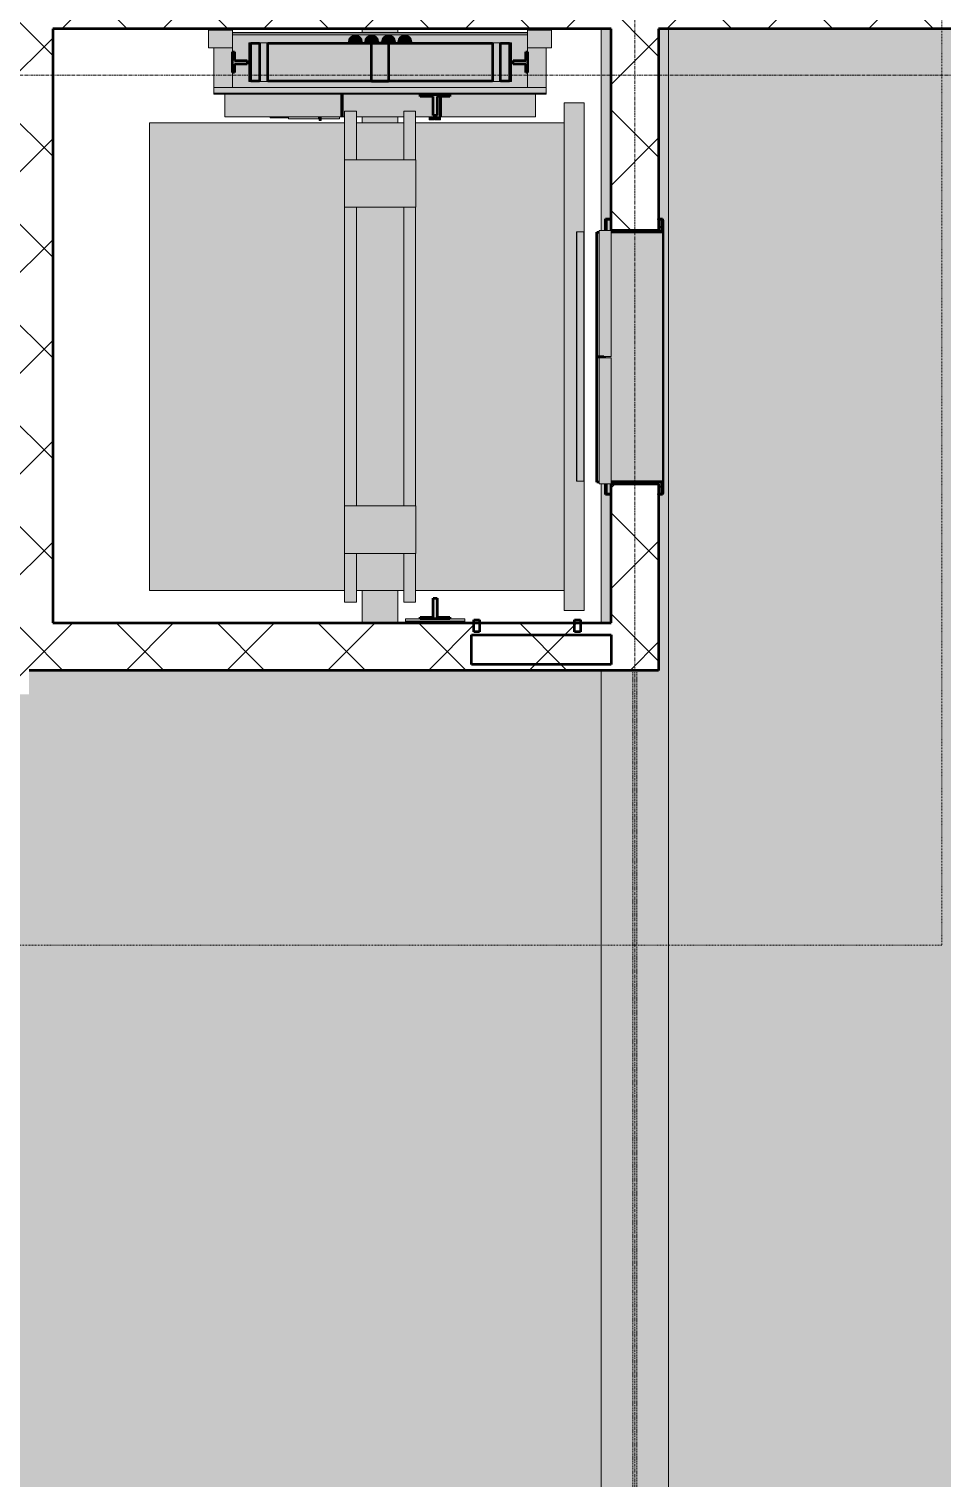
# Model space of a CAD drawing. Header units: inches. Extents: x -4218 to -1814, y 9706 to 12426.
# Drawn here: x -3583.3 to -3429.6, y 11299 to 11543 of the extents above; entities that cross this region are included whole.
import ezdxf

# ---------------------------------------------------------------- set-up
doc = ezdxf.new("R2010")
doc.units = ezdxf.units.IN
doc.header["$MEASUREMENT"] = 0
for name, pattern in [('Aligning Line 1_8_', [0.25, 0.125, -0.125]), ('Grid Line 1_2_', [0.875, 0.5, -0.125, 0.125, -0.125]), ('Oculto', [0.28125, 0.1875, -0.09375])]:
    doc.linetypes.add(name, pattern=pattern)
for name, color, linetype, lineweight in [('0-1', 7, 'Continuous', 5), ('0-2', 7, 'Continuous', 9), ('0-5', 50, 'Continuous', 13), ('A-FLOR-1', 9, 'Continuous', 13), ('A-GENM-1', 55, 'Continuous', 9), ('A-GENM-2', 7, 'Continuous', 9), ('A-GENM-3', 250, 'Continuous', 50), ('A-WALL-2', 50, 'Continuous', 13), ('A-WALL-3', 71, 'Continuous', 5), ('A-WALL-4', 250, 'Continuous', 50), ('A-WALL-PATT-3', 252, 'Continuous', 9), ('G-ANNO-SYMB-1', 147, 'Aligning Line 1_8_', 9), ('G-IMPT-1', 55, 'Continuous', 9), ('G-IMPT-2', 1, 'Continuous', 9), ('Q-SPCQ-1', 37, 'Continuous', 9), ('Q-SPCQ-2', 7, 'Continuous', 9), ('S-BEAM-2', 7, 'Continuous', 9), ('S-BEAM-3', 90, 'Continuous', 9), ('S-BEAM-4', 12, 'Oculto', 9), ('S-GRID-1', 1, 'Grid Line 1_2_', 9)]:
    doc.layers.add(name, color=color, linetype=linetype, lineweight=lineweight)
pattern_1 = [(45, (0, 0), (-8.485281, 8.485281), []), (135, (0, 0), (-8.485281, -8.485281), [])]

# ---------------------------------------------------------------- blocks, each defined once
blk = doc.blocks.new('W-Ala ancha - W460X177-2543516-RCP - BASEMENT')
at = {"layer": 'S-BEAM-3'}
h = blk.add_hatch(color=256, dxfattribs=at)
h.paths.add_polyline_path([(122.52, -5.65), (122.52, 5.65), (-130.26, 5.65), (-130.26, 4), (-98.3, 4), (-98.3, 4.64), (-98.09, 4.64), (-98.09, 4.89), (-52.09, 4.89), (-52.09, 4.64), (-51.88, 4.64), (-51.88, 4), (-22.28, 4), (-22.28, -5.65), (97.85, -5.65)], flags=0)
h.paths.add_polyline_path([(-30.28, -5.65), (-30.28, -4), (-53.71, -4), (-53.71, -4.83), (-52, -4.83), (-52, -4.25), (-51.88, -4.25), (-51.88, -4.96), (-53.71, -4.96), (-53.71, -5.65), (-31.92, -5.65)], flags=0)
h.paths.add_polyline_path([(-52, 4.52), (-52.64, 4.52), (-53.81, 4), (-52, 4)], flags=0)
h.paths.add_polyline_path([(-74.9, -5.25), (-74.9, -4.96), (-75.15, -4.96), (-75.15, -5.25), (-75.09, -5.25)], flags=0)
h.paths.add_polyline_path([(-96.34, -4.96), (-98.3, -4.96), (-98.3, -4.25), (-98.17, -4.25), (-98.17, -4.83), (-96.34, -4.83), (-96.34, -4), (-130.26, -4), (-130.26, -5.65), (-96.34, -5.65)], flags=0)
h.paths.add_polyline_path([(-96.37, 4), (-97.53, 4.52), (-98.17, 4.52), (-98.17, 4), (-98.09, 4)], flags=0)
at = {"layer": 'S-BEAM-2'}
for p, q in [((-130.26, 5.65), (-130.26, 4)), ((-130.26, 5.65), (122.52, 5.65)), ((-130.26, -4), (-130.26, -5.65)), ((-130.26, -5.65), (-96.34, -5.65)), ((-53.71, -5.65), (-30.28, -5.65)), ((-22.28, -5.65), (122.52, -5.65))]:
    blk.add_line(p, q, dxfattribs=at)
at = {"layer": 'S-BEAM-4'}
for p, q in [((122.52, 0.33), (-22.28, 0.33)), ((122.52, -0.33), (-22.28, -0.33))]:
    blk.add_line(p, q, dxfattribs=at)
blk = doc.blocks.new('CTR - 1st Phase - Shell_rvt-1-RCP - BASEMENT')
at = {"layer": 'A-FLOR-1'}
h = blk.add_hatch(color=256, dxfattribs=at)
h.paths.add_polyline_path([(-3819.32, 10019.59), (-3493.32, 10019.59), (-3493.32, 10157.85), (-3469.32, 10157.85), (-3469.32, 10019.59), (-3166.32, 10019.59), (-3166.32, 10157.96), (-3142.32, 10157.96), (-3142.32, 10019.59), (-2839.32, 10019.59), (-2839.32, 10157.96), (-2815.32, 10157.96), (-2815.32, 10019.59), (-2512.32, 10019.59), (-2512.32, 10157.96), (-2488.32, 10157.96), (-2488.32, 10019.59), (-2185.32, 10019.59), (-2185.32, 10158.09), (-2161.32, 10158.09), (-2161.32, 10158.57), (-2185.32, 10158.57), (-2185.32, 10457.9), (-2165.32, 10457.9), (-2165.32, 10459.18), (-2185.32, 10459.18), (-2185.32, 10811.99), (-2488.32, 10811.99), (-2488.32, 10459.18), (-2512.32, 10459.18), (-2512.32, 10811.99), (-2815.32, 10811.99), (-2815.32, 10459.18), (-2839.32, 10459.18), (-2839.32, 10811.99), (-3142.32, 10811.99), (-3142.32, 10459.18), (-3166.32, 10459.18), (-3166.32, 10811.99), (-3411.8, 10811.99), (-3411.8, 11286.79), (-3166.32, 11286.79), (-3166.32, 11423.24), (-3203.27, 11423.24), (-3203.27, 11422.74), (-3205.27, 11422.74), (-3205.27, 11423.24), (-3241.27, 11423.24), (-3241.27, 11422.74), (-3243.27, 11422.74), (-3243.27, 11423.24), (-3282.27, 11423.24), (-3282.27, 11422.74), (-3284.27, 11422.74), (-3284.27, 11423.24), (-3320.27, 11423.24), (-3320.27, 11422.74), (-3322.27, 11422.74), (-3322.27, 11423.24), (-3359.27, 11423.24), (-3359.27, 11542.99), (-3475.67, 11542.97), (-3475.67, 11290.19), (-3473.32, 11290.19), (-3473.32, 11274.19), (-3489.32, 11274.19), (-3489.32, 11290.19), (-3486.97, 11290.19), (-3486.97, 11434.99), (-3583.32, 11434.99), (-3583.32, 11430.99), (-3819.32, 11430.99), (-3819.32, 10027.95)], flags=0)
h.paths.add_polyline_path([(-2107.32, 10019.59), (-2107.32, 10154.6), (-2161.32, 10154.6), (-2161.32, 10019.59)], flags=0)
h.paths.add_polyline_path([(-2511.54, 10158.57), (-2512.32, 10158.57), (-2512.32, 10458.16), (-2488.32, 10458.16), (-2488.32, 10158.57), (-2489.11, 10158.57)], flags=0)
h.paths.add_polyline_path([(-2839.32, 10158.57), (-2839.32, 10458.16), (-2815.32, 10458.16), (-2815.32, 10310.41), (-2811.07, 10309.36), (-2810.43, 10310.93), (-2809.36, 10312.25), (-2807.96, 10313.22), (-2806.35, 10313.76), (-2804.24, 10319.83), (-2803.25, 10313.48), (-2801.76, 10312.66), (-2800.56, 10311.46), (-2799.74, 10309.96), (-2799.39, 10308.3), (-2799.53, 10306.6), (-2800.13, 10305.01), (-2801.17, 10303.66), (-2802.55, 10302.66), (-2804.15, 10302.09), (-2805.85, 10301.99), (-2807.51, 10302.39), (-2808.98, 10303.24), (-2810.16, 10304.47), (-2810.93, 10305.99), (-2811.03, 10306.5), (-2815.32, 10305.43), (-2815.32, 10158.57), (-2838.54, 10158.57)], flags=0)
h.paths.add_polyline_path([(-3166.32, 10158.57), (-3166.32, 10458.16), (-3142.32, 10458.16), (-3142.32, 10158.57), (-3165.54, 10158.57)], flags=0)
h.paths.add_polyline_path([(-3492.54, 10158.57), (-3493.32, 10158.57), (-3493.32, 10458.16), (-3469.32, 10458.16), (-3469.32, 10158.57), (-3470.11, 10158.57)], flags=0)
h.paths.add_polyline_path([(-2161.32, 10178.6), (-2107.32, 10178.6), (-2107.32, 10455.19), (-2161.32, 10455.19), (-2161.32, 10349.68)], flags=0)
h.paths.add_polyline_path([(-3778.81, 10295.87), (-3784.81, 10295.87), (-3783.23, 10302.21), (-3784.24, 10302.5), (-3785.68, 10303.41), (-3786.8, 10304.69), (-3787.52, 10306.24), (-3787.76, 10307.92), (-3787.52, 10309.61), (-3786.8, 10311.15), (-3785.68, 10312.43), (-3784.24, 10313.34), (-3782.61, 10313.81), (-3780.9, 10313.79), (-3779.28, 10313.29), (-3777.86, 10312.34), (-3776.77, 10311.04), (-3776.09, 10309.47), (-3769.86, 10307.92), (-3776.09, 10306.37), (-3776.77, 10304.81), (-3777.86, 10303.5), (-3779.28, 10302.56), (-3780.39, 10302.21), (-3780.34, 10302.04)], flags=0)
h.paths.add_polyline_path([(-2651.12, 10299.44), (-2652.81, 10299.68), (-2654.35, 10300.39), (-2655.64, 10301.52), (-2656.55, 10302.96), (-2657.01, 10304.59), (-2656.99, 10306.3), (-2656.49, 10307.92), (-2655.55, 10309.34), (-2654.24, 10310.43), (-2652.68, 10311.11), (-2651.12, 10317.34), (-2649.57, 10311.11), (-2648.01, 10310.43), (-2646.7, 10309.34), (-2645.76, 10307.92), (-2645.42, 10306.81), (-2639.08, 10308.39), (-2639.08, 10302.39), (-2645.42, 10303.97), (-2645.7, 10302.96), (-2646.61, 10301.52), (-2647.89, 10300.39), (-2649.44, 10299.68), (-2649.57, 10299.66)], flags=0)
h.paths.add_polyline_path([(-3492.54, 10459.18), (-3493.32, 10459.18), (-3493.32, 10824.42), (-3469.32, 10824.42), (-3469.32, 10459.18), (-3470.11, 10459.18)], flags=0)
h.paths.add_polyline_path([(-2161.31, 10479.19), (-2107.32, 10479.19), (-2107.32, 10804.44), (-2161.31, 10804.44), (-2161.32, 10479.19)], flags=0)
h.paths.add_polyline_path([(-3492.54, 10825.62), (-3493.32, 10825.62), (-3493.32, 11273.73), (-3469.32, 11273.73), (-3469.32, 10825.62), (-3470.11, 10825.62)], flags=0)
h.paths.add_polyline_path([(-2991.46, 11286.79), (-2839.32, 11286.79), (-2839.32, 11422.8), (-3123.09, 11422.8), (-3123.09, 11423.24), (-3124.27, 11423.24), (-3124.27, 11422.74), (-3126.27, 11422.74), (-3126.27, 11423.24), (-3142.32, 11423.24), (-3142.32, 11286.79)], flags=0)
h.paths.add_polyline_path([(-2185.32, 11286.79), (-2185.32, 11522.65), (-2161.32, 11522.65), (-2161.32, 11294.44), (-2107.32, 11294.44), (-2107.32, 11523.19), (-2161.32, 11523.19), (-2161.32, 11547.19), (-2107.32, 11547.19), (-2107.32, 11835.19), (-2164.32, 11835.19), (-2164.32, 11859.19), (-2107.32, 11859.19), (-2107.32, 12077.19), (-2520.32, 12077.19), (-2520.32, 11859.19), (-2501.24, 11859.19), (-2501.24, 11855.19), (-2499.18, 11855.19), (-2499.18, 11859.19), (-2165.14, 11859.19), (-2165.14, 11835.19), (-2499.18, 11835.19), (-2499.18, 11839.19), (-2501.24, 11839.19), (-2501.24, 11835.19), (-2523.31, 11835.19), (-2523.31, 11837.19), (-2636.33, 11837.19), (-2636.33, 11835.19), (-2826.19, 11835.19), (-2826.19, 11839.19), (-2828.24, 11839.19), (-2828.24, 11835.19), (-3153.18, 11835.19), (-3153.18, 11839.19), (-3155.24, 11839.19), (-3155.24, 11835.19), (-3480.18, 11835.19), (-3480.18, 11839.19), (-3482.22, 11839.19), (-3482.22, 11835.19), (-3666.89, 11835.19), (-3666.89, 11826.18), (-3666.51, 11826.16), (-3666.51, 11824.18), (-3666.89, 11824.18), (-3666.89, 11788.18), (-3666.51, 11788.18), (-3666.51, 11786.18), (-3666.89, 11786.18), (-3666.89, 11782.99), (-3203.32, 11782.99), (-3203.32, 11778.99), (-3116.54, 11778.99), (-3116.54, 11550.8), (-2816.45, 11550.8), (-2816.45, 11546.2), (-2815.32, 11546.2), (-2815.32, 11286.79), (-2512.32, 11286.79), (-2512.32, 11546.2), (-2488.32, 11546.2), (-2488.32, 11286.79), (-2451.18, 11286.79)], flags=0)
h.paths.add_polyline_path([(-3390.86, 11421.9), (-3391.08, 11421.92), (-3391.26, 11421.96), (-3391.43, 11422.04), (-3391.64, 11422.25), (-3391.71, 11422.32), (-3391.85, 11422.65), (-3391.88, 11422.77), (-3392.03, 11423.62), (-3392.69, 11427.1), (-3393.15, 11429.82), (-3393.61, 11433.04), (-3393.99, 11436.18), (-3394.28, 11439.27), (-3394.5, 11442.33), (-3394.65, 11445.37), (-3394.74, 11448.44), (-3394.78, 11451.53), (-3394.78, 11455.63), (-3394.75, 11457.92), (-3394.69, 11461.26), (-3394.6, 11464.66), (-3394.46, 11468.28), (-3394.2, 11472.87), (-3393.98, 11475.73), (-3393.8, 11477.73), (-3393.45, 11480.57), (-3393.02, 11483.12), (-3392.48, 11485.45), (-3391.93, 11487.14), (-3391.85, 11487.55), (-3391.81, 11487.67), (-3391.64, 11487.95), (-3391.58, 11488.04), (-3391.43, 11488.16), (-3391.26, 11488.24), (-3391.06, 11488.29), (-3390.86, 11488.3), (-3390.63, 11488.28), (-3382.47, 11485.45), (-3377.45, 11483.67), (-3372.94, 11482.02), (-3369.16, 11480.58), (-3366.16, 11479.38), (-3365.34, 11479.03), (-3364.61, 11478.68), (-3363.99, 11478.27), (-3363.49, 11477.75), (-3363.09, 11477.07), (-3362.83, 11476.16), (-3362.63, 11475.09), (-3362.42, 11473.63), (-3362.23, 11471.76), (-3362.1, 11469.48), (-3361.32, 11469.48), (-3361.27, 11469.43), (-3361.28, 11468.32), (-3361.32, 11468.28), (-3362.1, 11468.28), (-3362.1, 11441.92), (-3361.31, 11441.91), (-3361.27, 11441.87), (-3361.27, 11440.77), (-3361.32, 11440.72), (-3362.1, 11440.72), (-3362.23, 11438.44), (-3362.42, 11436.57), (-3362.63, 11435.11), (-3362.83, 11434.04), (-3363.09, 11433.13), (-3363.49, 11432.45), (-3363.99, 11431.93), (-3364.61, 11431.52), (-3365.34, 11431.17), (-3367.07, 11430.45), (-3370.34, 11429.16), (-3374.37, 11427.65), (-3379.1, 11425.94), (-3385.7, 11423.62), (-3390.63, 11421.92)], flags=0)
h.paths.add_polyline_path([(-3284.27, 11428.49), (-3286.02, 11428.49), (-3286.02, 11464.49), (-3284.27, 11464.49), (-3284.27, 11446.25)], flags=0)
h.paths.add_polyline_path([(-3354.52, 11427.99), (-3322.27, 11427.99), (-3322.27, 11428.49), (-3320.27, 11428.49), (-3320.27, 11427.99), (-3284.27, 11427.99), (-3284.27, 11428.49), (-3282.27, 11428.49), (-3282.27, 11427.99), (-3280.65, 11427.99), (-3280.65, 11542.99), (-3354.52, 11542.99), (-3354.52, 11435.52)], flags=0)
h.paths.add_polyline_path([(-3205.27, 11428.49), (-3207.02, 11428.49), (-3207.02, 11464.49), (-3205.27, 11464.49)], flags=0)
h.paths.add_polyline_path([(-3203.27, 11427.99), (-3201.65, 11427.99), (-3201.65, 11543.18), (-3203.32, 11543.18), (-3203.32, 11542.99), (-3275.9, 11542.99), (-3275.9, 11427.99), (-3243.27, 11427.99), (-3243.27, 11428.49), (-3241.27, 11428.49), (-3241.27, 11427.99), (-3205.27, 11427.99), (-3205.27, 11428.49), (-3203.27, 11428.49)], flags=0)
h.paths.add_polyline_path([(-3126.27, 11428.49), (-3128.02, 11428.49), (-3128.02, 11464.49), (-3126.27, 11464.49), (-3126.27, 11435.32)], flags=0)
h.paths.add_polyline_path([(-3128.02, 11427.99), (-3126.27, 11427.99), (-3126.27, 11428.49), (-3124.27, 11428.49), (-3124.27, 11427.99), (-3123.09, 11427.99), (-3123.09, 11523.19), (-3141.81, 11523.19), (-3141.81, 11543.18), (-3146.32, 11543.18), (-3146.32, 11534.2), (-3142.32, 11534.2), (-3142.32, 11427.99)], flags=0)
h.paths.add_polyline_path([(-3194.06, 11427.99), (-3166.32, 11427.99), (-3166.32, 11534.2), (-3162.32, 11534.2), (-3162.32, 11543.18), (-3196.9, 11543.18), (-3196.9, 11427.99)], flags=0)
h.paths.add_polyline_path([(-3117.46, 11428.43), (-3110.27, 11428.43), (-3110.27, 11428.93), (-3108.27, 11428.93), (-3108.27, 11428.43), (-3072.27, 11428.43), (-3072.27, 11428.93), (-3070.27, 11428.93), (-3070.27, 11428.43), (-2839.32, 11428.43), (-2839.32, 11543.18), (-2839.84, 11543.18), (-2839.84, 11523.19), (-2849.12, 11523.19), (-2849.12, 11477.59), (-2921.12, 11477.59), (-2921.12, 11523.19), (-2941.67, 11523.19), (-2941.67, 11477.59), (-3013.67, 11477.59), (-3013.67, 11523.19), (-3034.22, 11523.19), (-3034.22, 11477.59), (-3106.22, 11477.59), (-3106.22, 11523.19), (-3117.46, 11523.19), (-3117.46, 11428.93)], flags=0)
h.paths.add_polyline_path([(-3108.27, 11428.93), (-3108.27, 11464.93), (-3106.52, 11464.93), (-3106.52, 11428.93), (-3107.26, 11428.93)], flags=0)
h.paths.add_polyline_path([(-3400.58, 11491.34), (-3400.87, 11491.41), (-3401.09, 11491.52), (-3405.53, 11494.4), (-3409.83, 11497.64), (-3414.07, 11501.34), (-3417.72, 11504.99), (-3421.25, 11509.06), (-3424.49, 11513.37), (-3427.49, 11518.02), (-3427.52, 11518.1), (-3427.56, 11518.32), (-3427.52, 11518.64), (-3427.49, 11518.76), (-3427.37, 11518.95), (-3427.22, 11519.11), (-3427.03, 11519.24), (-3415.25, 11524.98), (-3416.12, 11525.88), (-3415.27, 11526.73), (-3414.07, 11525.56), (-3402.48, 11531.21), (-3401.57, 11531.35), (-3400.65, 11531.3), (-3399.77, 11531.06), (-3398.95, 11530.64), (-3396.12, 11528.64), (-3393.51, 11526.36), (-3393.01, 11526.73), (-3392.17, 11525.88), (-3392.54, 11525.38), (-3390.5, 11523.03), (-3388.06, 11519.61), (-3387.67, 11518.59), (-3387.54, 11517.5), (-3387.69, 11516.42), (-3393.34, 11504.83), (-3392.17, 11503.62), (-3393.01, 11502.78), (-3393.91, 11503.65), (-3399.66, 11491.87), (-3399.78, 11491.68), (-3400.04, 11491.47), (-3400.14, 11491.41), (-3400.35, 11491.35)], flags=0)
h.paths.add_polyline_path([(-2284.01, 11523.19), (-2487.81, 11523.19), (-2487.81, 11547.19), (-2185.33, 11547.19), (-2185.33, 11523.19)], flags=0)
h.paths.add_polyline_path([(-2814.81, 11523.19), (-2814.81, 11547.19), (-2512.84, 11547.19), (-2512.84, 11523.19), (-2788.86, 11523.19)], flags=0)
h.paths.add_polyline_path([(-2165.32, 11527.19), (-2181.32, 11527.19), (-2181.32, 11543.19), (-2165.32, 11543.19)], flags=0)
h.paths.add_polyline_path([(-3672.26, 11788.18), (-3708.26, 11788.18), (-3708.26, 11789.93), (-3672.26, 11789.93)], flags=0)
h.paths.add_polyline_path([(-3675.35, 11782.99), (-3671.76, 11782.99), (-3671.76, 11786.18), (-3672.26, 11786.18), (-3672.26, 11788.18), (-3671.76, 11788.18), (-3671.76, 11824.18), (-3672.26, 11824.18), (-3672.26, 11826.18), (-3671.76, 11826.18), (-3671.76, 11835.19), (-3747.32, 11835.19), (-3747.32, 11782.99), (-3708.26, 11782.99)], flags=0)
h.paths.add_polyline_path([(-3819.32, 11838.99), (-3819.3, 11838.99), (-3819.3, 11859.19), (-3671.76, 11859.19), (-3671.76, 12077.19), (-3819.32, 12077.19), (-3819.32, 11858.4)], flags=0)
h.paths.add_polyline_path([(-2826.19, 11855.19), (-2826.19, 11859.19), (-2717.1, 11859.19), (-2717.1, 11949.35), (-2755.16, 11949.35), (-2755.16, 12077.19), (-2981.15, 12077.19), (-2981.15, 11859.19), (-2968.72, 11859.19), (-2968.72, 11886.06), (-2966.97, 11886.06), (-2966.97, 11859.19), (-2828.24, 11859.19), (-2828.24, 11855.19)], flags=0)
h.paths.add_polyline_path([(-3155.24, 11855.19), (-3154.26, 11855.19), (-3154.26, 12077.19), (-3666.89, 12077.19), (-3666.89, 11859.19), (-3482.22, 11859.19), (-3482.22, 11855.19), (-3480.18, 11855.19), (-3480.18, 11859.19), (-3169.64, 11859.19), (-3169.64, 11886.06), (-3167.89, 11886.06), (-3167.89, 11859.19), (-3155.24, 11859.19), (-3155.24, 11858.4)], flags=0)
h.paths.add_polyline_path([(-2995.52, 11859.19), (-2985.9, 11859.19), (-2985.9, 12077.19), (-3149.51, 12077.19), (-3149.51, 11859.19), (-2997.27, 11859.19), (-2997.27, 11886.06), (-2995.52, 11886.06)], flags=0)
h.paths.add_polyline_path([(-2660.94, 11859.19), (-2640.32, 11859.19), (-2640.32, 11949.35), (-2712.35, 11949.35), (-2712.35, 11859.19), (-2666.91, 11859.19)], flags=0)
h.paths.add_polyline_path([(-2660.94, 11871.12), (-2666.91, 11871.66), (-2662.84, 11883.39), (-2661.99, 11877.89)], flags=0)
h.paths.add_polyline_path([(-2648.12, 11871.34), (-2654.12, 11871.34), (-2651.12, 11883.39), (-2649.76, 11877.89)], flags=0)
h.paths.add_polyline_path([(-2645.39, 11955.48), (-2647.14, 11955.48), (-2647.14, 11991.48), (-2645.39, 11991.48), (-2645.39, 11958.33)], flags=0)
h.paths.add_polyline_path([(-2749.54, 11954.98), (-2683.39, 11954.98), (-2683.39, 11955.48), (-2681.39, 11955.48), (-2681.39, 11954.98), (-2645.39, 11954.98), (-2645.39, 11955.48), (-2643.39, 11955.48), (-2643.39, 11954.98), (-2640.32, 11954.98), (-2640.32, 12077.19), (-2749.54, 12077.19), (-2749.54, 11958.33)], flags=0)
at = {"layer": 'S-GRID-1'}
for p, q in [((-3481.32, 9836.18), (-3481.32, 12376.79)), ((-1814.21, 11535.19), (-4168.71, 11535.19))]:
    blk.add_line(p, q, dxfattribs=at)
at = {"layer": '0-2', "rotation": 269.9999999999998}
blk.add_blockref('W-Ala ancha - W460X177-2543516-RCP - BASEMENT', (-3481.32, 11412.71), dxfattribs=at)
blk = doc.blocks.new('Otis_G2S_072320191620 - Duty_3500_Speed_150_Seismic_N_CabHeight_93_CabPanels_Y_EntHeight_84_CwtLoc_L2_CwtSafety_N_DoorHand_CO_OpeningType_Front_Glassback_N_FRSAME_NOH-2319444-RCP - BASEMENT')
at = {"layer": 'G-IMPT-1'}
h = blk.add_hatch(color=256, dxfattribs=at)
h.paths.add_polyline_path([(7.47, 77.7), (7.47, 44.86), (13.69, 44.86), (13.69, 44.89), (21.69, 44.89), (21.69, 44.86), (71.99, 44.86), (71.99, 44.89), (79.99, 44.89), (79.99, 44.86), (86.21, 44.86), (86.21, 77.7), (34.74, 77.7)], flags=0)
h.paths.add_polyline_path([(7.47, 7.9), (86.21, 7.9), (86.21, 32.93), (79.99, 32.93), (79.99, 32.89), (71.99, 32.89), (71.99, 32.93), (21.69, 32.93), (21.69, 32.89), (13.69, 32.89), (13.69, 32.93), (7.47, 32.93), (7.47, 12.65)], flags=0)
h.paths.add_polyline_path([(7.47, 42.89), (7.47, 34.89), (13.69, 34.89), (13.69, 42.89)], flags=0)
h.paths.add_polyline_path([(21.69, 34.89), (71.99, 34.89), (71.99, 42.89), (21.69, 42.89)], flags=0)
h.paths.add_polyline_path([(79.99, 42.89), (79.99, 34.89), (86.21, 34.89), (86.21, 42.89), (85.01, 42.89)], flags=0)
h = blk.add_hatch(color=256, dxfattribs=at)
h.paths.add_polyline_path([(87.2, 28.53), (87.2, 12.74), (91.02, 12.74), (91.02, 28.53), (90.96, 28.53), (90.96, 27.13), (90.65, 27.13), (90.65, 28.53), (87.27, 28.53), (87.27, 28.91), (90.65, 28.91), (90.65, 29.31), (87.46, 29.31), (87.46, 29.94), (90.65, 29.94), (90.65, 32.13), (90.96, 32.13), (90.96, 28.91), (91.02, 28.91), (91.02, 45.12), (87.27, 45.12), (87.27, 45.49), (91.02, 45.49), (91.02, 65.05), (87.2, 65.05), (87.2, 44.86), (88.18, 44.86), (88.18, 42.89), (87.2, 42.89), (87.2, 34.89), (88.18, 34.89), (88.18, 32.93), (87.2, 32.93), (87.2, 28.91)], flags=0)
h.paths.add_polyline_path([(101.36, 37.97), (101.36, 14.06), (101.43, 14.06), (101.43, 63.74), (101.36, 63.74), (101.36, 46.41)], flags=0)
h = blk.add_hatch(color=256, dxfattribs=at)
h.paths.add_polyline_path([(92.16, 63.74), (92.16, 14.06), (94.66, 14.06), (94.66, 14.37), (96.1, 14.37), (96.1, 16.5), (96.72, 16.5), (96.72, 14.37), (98.16, 14.37), (98.16, 14.06), (100.99, 14.06), (100.99, 63.74), (94.66, 63.74)], flags=0)
h.paths.add_polyline_path([(93.18, 29.53), (93.18, 60.99), (99.64, 60.99), (99.64, 44.18), (99.81, 44.22), (100.26, 44.13), (100.64, 43.88), (100.89, 43.5), (100.98, 43.06), (100.89, 42.61), (100.64, 42.23), (100.26, 41.98), (99.81, 41.89), (99.64, 41.93), (99.64, 41.43), (99.81, 41.47), (100.26, 41.38), (100.64, 41.13), (100.89, 40.75), (100.98, 40.31), (100.89, 39.86), (100.64, 39.48), (100.26, 39.23), (99.81, 39.14), (99.64, 39.18), (99.64, 38.61), (99.81, 38.64), (100.26, 38.56), (100.64, 38.3), (100.89, 37.93), (100.98, 37.48), (100.89, 37.04), (100.64, 36.66), (100.26, 36.41), (99.81, 36.32), (99.64, 36.36), (99.64, 35.86), (99.81, 35.89), (100.26, 35.81), (100.64, 35.55), (100.89, 35.18), (100.98, 34.73), (100.89, 34.29), (100.64, 33.91), (100.26, 33.66), (99.81, 33.57), (99.64, 33.61), (99.64, 16.8), (93.18, 16.8), (93.18, 21.09)], flags=0)
h.paths.add_polyline_path([(94.66, 63.43), (94.66, 63.74), (98.16, 63.74), (98.16, 63.43), (96.72, 63.43), (96.72, 61.3), (96.1, 61.3), (96.1, 63.43), (95.07, 63.43)], flags=0)
for points in [[(100.99, 37.97), (100.99, 14.06), (101.36, 14.06), (101.36, 63.74), (100.99, 63.74), (100.99, 46.41)], [(87.06, 54.39), (87.2, 54.39), (87.2, 57.39), (87.06, 57.39)], [(86.86, 49.29), (87.2, 49.29), (87.2, 54.29), (86.86, 54.29)], [(86.61, 48.84), (87.2, 48.84), (87.2, 49.15), (86.61, 49.15)], [(13.69, 44.86), (13.69, 32.89), (21.69, 32.89), (21.69, 44.89), (13.69, 44.89)], [(71.99, 42.89), (71.99, 32.89), (79.99, 32.89), (79.99, 44.89), (71.99, 44.89), (71.99, 44.86)], [(87.27, 45.49), (87.27, 45.12), (89.83, 45.12), (89.83, 45.49), (88.18, 45.49)], [(89.83, 45.49), (89.83, 45.12), (91.02, 45.12), (91.02, 45.49)], [(99.64, 42.36), (99.64, 41.93), (99.81, 41.89), (100.26, 41.98), (100.64, 42.23), (100.89, 42.61), (100.98, 43.06), (100.89, 43.5), (100.64, 43.88), (100.26, 44.13), (99.81, 44.22), (99.64, 44.18), (99.64, 43.86)], [(99.64, 41.43), (99.64, 39.18), (99.81, 39.14), (100.26, 39.23), (100.64, 39.48), (100.89, 39.86), (100.98, 40.31), (100.89, 40.75), (100.64, 41.13), (100.26, 41.38), (99.81, 41.47)], [(99.64, 36.36), (99.81, 36.32), (100.26, 36.41), (100.64, 36.66), (100.89, 37.04), (100.98, 37.48), (100.86, 37.97), (100.64, 38.3), (100.26, 38.56), (99.81, 38.64), (99.64, 38.61), (99.64, 36.41)], [(99.64, 35.86), (99.64, 33.61), (99.81, 33.57), (100.26, 33.66), (100.64, 33.91), (100.89, 34.29), (100.98, 34.73), (100.89, 35.18), (100.64, 35.55), (100.26, 35.81), (99.81, 35.89)], [(86.71, 29.78), (87.16, 29.78), (87.16, 30.61), (86.71, 30.61)], [(86.71, 29.67), (86.71, 28.72), (87.16, 28.72), (87.16, 29.67)], [(87.16, 29.78), (87.2, 29.78), (87.2, 30.61), (87.16, 30.61)], [(87.16, 29.67), (87.16, 28.72), (87.2, 28.72), (87.2, 29.67)], [(87.27, 28.91), (87.27, 28.53), (89.83, 28.53), (89.83, 28.91), (87.46, 28.91)], [(4.09, 4.56), (25.84, 4.57), (25.84, 5.85), (67.84, 5.85), (67.84, 4.56), (89.59, 4.56), (89.59, 7.9), (4.09, 7.9)], [(25.84, 5.85), (25.84, 5.75), (67.84, 5.75), (67.84, 5.85), (34.74, 5.85)], [(25.84, 5.75), (25.84, 4.57), (67.84, 4.57), (67.84, 5.75), (34.74, 5.75)], [(25.84, 4.57), (25.84, 4.56), (34.74, 4.57)]]:
    blk.add_hatch(color=256, dxfattribs=at).paths.add_polyline_path(points, flags=0)
h = blk.add_hatch(color=256, dxfattribs=at)
h.paths.add_polyline_path([(86.86, 48.84), (86.86, 45.73), (87.2, 45.73), (87.2, 48.84)], flags=0)
h.paths.add_polyline_path([(86.86, 49.15), (87.2, 49.15), (87.2, 49.26), (86.86, 49.26)], flags=0)
h = blk.add_hatch(color=256, dxfattribs=at)
h.paths.add_polyline_path([(5.5, 42.89), (13.69, 42.89), (13.69, 44.86), (5.5, 44.86)], flags=0)
h.paths.add_polyline_path([(21.69, 42.89), (71.99, 42.89), (71.99, 44.86), (21.69, 44.86)], flags=0)
h.paths.add_polyline_path([(79.99, 44.86), (79.99, 42.89), (88.18, 42.89), (88.18, 44.86), (85.01, 44.86)], flags=0)
h = blk.add_hatch(color=256, dxfattribs=at)
h.paths.add_polyline_path([(5.5, 34.89), (5.5, 32.93), (13.69, 32.93), (13.69, 34.89), (7.47, 34.89)], flags=0)
h.paths.add_polyline_path([(21.69, 32.93), (71.99, 32.93), (71.99, 34.89), (21.69, 34.89)], flags=0)
h.paths.add_polyline_path([(79.99, 32.93), (88.18, 32.93), (88.18, 34.89), (79.99, 34.89)], flags=0)
h = blk.add_hatch(color=256, dxfattribs=at)
h.paths.add_polyline_path([(89.83, 28.53), (90.65, 28.53), (90.65, 28.91), (89.83, 28.91)], flags=0)
h.paths.add_polyline_path([(90.96, 28.91), (90.96, 28.53), (91.02, 28.53), (91.02, 28.91)], flags=0)
at = {"layer": 'G-IMPT-2'}
for p, q in [((7.47, 77.7), (86.21, 77.7)), ((7.47, 44.86), (7.47, 77.7)), ((86.21, 77.7), (86.21, 44.86)), ((91.02, 65.05), (87.2, 65.05)), ((87.2, 44.86), (87.2, 65.05)), ((100.99, 63.74), (100.99, 14.06)), ((101.36, 14.06), (101.36, 63.74)), ((101.43, 63.74), (101.43, 14.06)), ((87.2, 57.39), (87.06, 57.39)), ((87.06, 57.39), (87.06, 54.39)), ((87.2, 54.29), (86.86, 54.29)), ((86.86, 54.29), (86.86, 49.29)), ((87.06, 54.39), (87.2, 54.39)), ((87.2, 49.15), (86.61, 49.15)), ((86.61, 49.15), (86.61, 48.84)), ((86.61, 48.84), (87.2, 48.84)), ((86.86, 49.29), (87.2, 49.29)), ((87.2, 49.26), (86.86, 49.26)), ((86.86, 49.15), (86.86, 49.26)), ((86.86, 45.73), (86.86, 48.84)), ((13.69, 44.86), (5.5, 44.86)), ((5.5, 44.86), (5.5, 42.89)), ((13.69, 44.86), (5.5, 44.86)), ((21.69, 44.89), (13.69, 44.89)), ((13.69, 32.89), (13.69, 44.89)), ((21.69, 44.89), (21.69, 32.89)), ((71.99, 44.86), (21.69, 44.86)), ((71.99, 44.86), (21.69, 44.86)), ((79.99, 44.89), (71.99, 44.89)), ((71.99, 32.89), (71.99, 44.89)), ((79.99, 44.89), (79.99, 32.89)), ((88.18, 44.86), (79.99, 44.86)), ((88.18, 44.86), (79.99, 44.86)), ((86.86, 45.73), (87.2, 45.73)), ((89.83, 45.49), (87.27, 45.49)), ((87.27, 45.12), (87.27, 45.49)), ((87.27, 45.12), (89.83, 45.12)), ((88.18, 42.89), (88.18, 44.86)), ((91.02, 45.49), (89.83, 45.49)), ((89.83, 45.12), (89.83, 45.49)), ((89.83, 45.12), (91.02, 45.12)), ((99.64, 44.18), (99.81, 44.22)), ((99.81, 44.22), (100.26, 44.13)), ((100.26, 44.13), (100.64, 43.88)), ((13.69, 42.89), (5.5, 42.89)), ((7.47, 34.89), (7.47, 42.89)), ((71.99, 42.89), (21.69, 42.89)), ((88.18, 42.89), (79.99, 42.89)), ((86.21, 42.89), (86.21, 34.89)), ((87.2, 34.89), (87.2, 42.89)), ((99.81, 41.89), (99.64, 41.93)), ((100.26, 41.98), (99.81, 41.89)), ((100.64, 42.23), (100.26, 41.98)), ((100.64, 43.88), (100.89, 43.5)), ((100.89, 42.61), (100.64, 42.23)), ((100.89, 43.5), (100.98, 43.06)), ((100.98, 43.06), (100.89, 42.61)), ((99.64, 41.43), (99.81, 41.47)), ((99.81, 39.14), (99.64, 39.18)), ((99.81, 41.47), (100.26, 41.38)), ((100.26, 39.23), (99.81, 39.14)), ((100.26, 41.38), (100.64, 41.13)), ((100.64, 39.48), (100.26, 39.23)), ((100.64, 41.13), (100.89, 40.75)), ((100.89, 39.86), (100.64, 39.48)), ((100.89, 40.75), (100.98, 40.31)), ((100.98, 40.31), (100.89, 39.86)), ((99.64, 38.61), (99.81, 38.64)), ((99.81, 38.64), (100.26, 38.56)), ((100.26, 38.56), (100.64, 38.3)), ((100.64, 36.66), (100.26, 36.41)), ((100.64, 38.3), (100.89, 37.93)), ((100.89, 37.04), (100.64, 36.66)), ((100.89, 37.93), (100.98, 37.48)), ((100.98, 37.48), (100.89, 37.04)), ((5.5, 34.89), (5.5, 32.93)), ((5.5, 34.89), (13.69, 34.89)), ((21.69, 34.89), (71.99, 34.89)), ((79.99, 34.89), (88.18, 34.89)), ((88.18, 32.93), (88.18, 34.89)), ((99.81, 36.32), (99.64, 36.36)), ((99.64, 35.86), (99.81, 35.89)), ((100.26, 36.41), (99.81, 36.32)), ((99.81, 35.89), (100.26, 35.81)), ((100.26, 35.81), (100.64, 35.55)), ((100.64, 35.55), (100.89, 35.18)), ((100.89, 34.29), (100.64, 33.91)), ((100.89, 35.18), (100.98, 34.73)), ((100.98, 34.73), (100.89, 34.29)), ((13.69, 32.93), (5.5, 32.93)), ((5.5, 32.93), (13.69, 32.93)), ((7.47, 7.9), (7.47, 32.93)), ((13.69, 32.89), (21.69, 32.89)), ((71.99, 32.93), (21.69, 32.93)), ((21.69, 32.93), (71.99, 32.93)), ((71.99, 32.89), (79.99, 32.89)), ((88.18, 32.93), (79.99, 32.93)), ((79.99, 32.93), (88.18, 32.93)), ((86.21, 32.93), (86.21, 7.9)), ((87.2, 12.74), (87.2, 32.93)), ((99.81, 33.57), (99.64, 33.61)), ((100.26, 33.66), (99.81, 33.57)), ((100.64, 33.91), (100.26, 33.66)), ((87.16, 30.61), (86.71, 30.61)), ((86.71, 30.61), (86.71, 29.78)), ((86.71, 29.78), (87.16, 29.78)), ((87.16, 29.67), (86.71, 29.67)), ((86.71, 28.72), (86.71, 29.67)), ((87.2, 30.61), (87.16, 30.61)), ((87.16, 30.61), (87.16, 29.78)), ((87.16, 29.78), (87.2, 29.78)), ((87.2, 29.67), (87.16, 29.67)), ((87.16, 29.67), (87.16, 28.72)), ((86.71, 28.72), (87.16, 28.72)), ((87.16, 28.72), (87.2, 28.72)), ((89.83, 28.91), (87.27, 28.91)), ((87.27, 28.53), (87.27, 28.91)), ((87.27, 28.53), (89.83, 28.53)), ((90.65, 28.91), (89.83, 28.91)), ((89.83, 28.53), (89.83, 28.91)), ((89.83, 28.53), (90.65, 28.53)), ((91.02, 28.91), (90.96, 28.91)), ((90.96, 28.53), (91.02, 28.53)), ((87.2, 12.74), (91.02, 12.74)), ((7.47, 7.9), (4.09, 7.9)), ((4.09, 7.9), (4.09, 4.56)), ((86.21, 7.9), (7.47, 7.9)), ((89.59, 7.9), (86.21, 7.9)), ((89.59, 4.56), (89.59, 7.9)), ((67.84, 5.85), (25.84, 5.85)), ((25.84, 5.85), (25.84, 5.75)), ((25.84, 5.75), (67.84, 5.75)), ((25.84, 4.57), (25.84, 5.75)), ((67.84, 5.75), (67.84, 5.85)), ((67.84, 5.75), (67.84, 4.57)), ((4.09, 4.56), (25.84, 4.56)), ((67.84, 4.57), (25.84, 4.57)), ((25.84, 4.56), (67.84, 4.56)), ((67.84, 4.56), (89.59, 4.56))]:
    blk.add_line(p, q, dxfattribs=at)
blk = doc.blocks.new('Otis_G2S_072320191620 - Duty_3500_Speed_150_Seismic_N_CwtLoc_L2_PitDepth_60_OpeningType_Front_CwtSafety_N_FRSAME_NPT-2319443-RCP - BASEMENT')
at = {"layer": 'G-IMPT-1'}
blk.add_hatch(color=256, dxfattribs=at).paths.add_polyline_path([(93.18, 16.8), (99.64, 16.8), (99.64, 60.99), (93.18, 60.99), (93.18, 21.09)], flags=0)
at = {"layer": 'A-GENM-3'}
for p, q in [((93.19, 60.68), (99.63, 60.68)), ((93.19, 59.18), (93.19, 60.68)), ((99.63, 59.18), (93.19, 59.18)), ((99.63, 60.68), (99.63, 59.18)), ((93.19, 57.81), (99.63, 57.81)), ((93.19, 19.98), (93.19, 57.81)), ((99.63, 57.81), (99.63, 19.98)), ((93.18, 40.33), (99.64, 40.33)), ((93.18, 37.46), (93.18, 40.33)), ((99.64, 40.33), (99.64, 37.46)), ((99.64, 37.46), (93.18, 37.46)), ((99.63, 19.98), (93.19, 19.98)), ((93.19, 18.61), (99.63, 18.61)), ((93.19, 17.11), (93.19, 18.61)), ((99.63, 17.11), (93.19, 17.11)), ((99.63, 18.61), (99.63, 17.11))]:
    blk.add_line(p, q, dxfattribs=at)
at = {"layer": 'G-IMPT-2'}
for p, q in [((93.18, 60.99), (99.64, 60.99)), ((93.18, 16.8), (93.18, 60.99)), ((99.64, 60.99), (99.64, 16.8)), ((99.64, 16.8), (93.18, 16.8))]:
    blk.add_line(p, q, dxfattribs=at)
blk = doc.blocks.new('Otis_G2S_072320191620 - Otis_G2S_072320191620-2295120-RCP - BASEMENT')
at = {"layer": 'A-GENM-1'}
for points in [[(91.02, 29.53), (91.02, 10.91), (91.21, 10.91), (91.21, 66.89), (91.02, 66.89), (91.02, 37.97)], [(91.21, 10.91), (92.16, 10.91), (92.16, 66.89), (91.21, 66.89), (91.21, 12.65)], [(2, 29.53), (2, 24.63), (2.3, 24.63), (2.3, 34.63), (2, 34.63)], [(2.3, 29.31), (2.3, 24.63), (2.68, 24.63), (2.66, 34.63), (2.3, 34.63), (2.3, 29.53)], [(2.97, 27.13), (2.99, 27.13), (2.97, 29.18)], [(25.69, 2.41), (25.69, 2), (46.62, 2), (46.62, 1.25), (46.81, 1.25), (46.81, 2.41), (34.74, 2.41)], [(25.81, 0), (25.81, -8.64), (67.81, -8.64), (67.81, 0), (46.87, 0), (46.87, 0.96), (46.62, 0.96), (46.62, 0), (34.74, 0)], [(46.81, 1.65), (46.81, 1.25), (46.87, 1.25), (46.87, 2), (67.81, 2), (67.81, 2.41), (46.81, 2.41), (46.81, 2)], [(23.81, -8.64), (23.81, -8.89), (69.81, -8.89), (69.81, -8.64), (24.09, -8.64)]]:
    blk.add_hatch(color=256, dxfattribs=at).paths.add_polyline_path(points, flags=0)
h = blk.add_hatch(color=256, dxfattribs=at)
h.paths.add_polyline_path([(92.16, 13.73), (92.16, 10.91), (98.85, 10.91), (98.85, 14.06), (92.16, 14.06)], flags=0)
h.paths.add_polyline_path([(92.16, 66.57), (92.16, 63.74), (98.85, 63.74), (98.85, 66.89), (92.16, 66.89)], flags=0)
h = blk.add_hatch(color=256, dxfattribs=at)
h.paths.add_polyline_path([(98.85, 12.65), (98.85, 10.02), (101.8, 10.02), (101.8, 14.06), (98.85, 14.06), (98.85, 12.74)], flags=0)
h.paths.add_polyline_path([(98.85, 65.05), (98.85, 63.74), (101.8, 63.74), (101.8, 67.78), (98.85, 67.78), (98.85, 66.89)], flags=0)
h = blk.add_hatch(color=256, dxfattribs=at)
h.paths.add_polyline_path([(101.8, 12.65), (101.8, 10.02), (102, 10.02), (102, 14.06), (101.8, 14.06), (101.8, 12.74)], flags=0)
h.paths.add_polyline_path([(101.8, 66.89), (101.8, 63.74), (102, 63.74), (102, 67.78), (101.8, 67.78), (101.8, 67.53)], flags=0)
h = blk.add_hatch(color=256, dxfattribs=at)
h.paths.add_polyline_path([(94.66, 14.06), (94.66, 14.06), (98.16, 14.06), (98.16, 14.37), (96.72, 14.37), (96.72, 16.5), (96.1, 16.5), (96.1, 14.37), (94.66, 14.37)], flags=0)
h.paths.add_polyline_path([(94.66, 63.74), (94.66, 63.43), (96.1, 63.43), (96.1, 61.3), (96.72, 61.3), (96.72, 63.43), (98.16, 63.43), (98.16, 63.74), (95.07, 63.74)], flags=0)
h = blk.add_hatch(color=256, dxfattribs=at)
h.paths.add_polyline_path([(2, 35.9), (7.47, 35.9), (7.47, 41.9), (2, 41.9)], flags=0)
h.paths.add_polyline_path([(86.21, 35.9), (87.2, 35.9), (87.2, 41.9), (86.21, 41.9), (86.21, 37.97)], flags=0)
h.paths.add_polyline_path([(101.43, 35.9), (102, 35.9), (102, 41.9), (101.43, 41.9), (101.43, 37.97)], flags=0)
h = blk.add_hatch(color=256, dxfattribs=at)
h.paths.add_polyline_path([(2.66, 29.53), (2.68, 27.13), (2.97, 27.13), (2.97, 29.31), (6.16, 29.31), (6.16, 29.94), (2.97, 29.94), (2.97, 32.13), (2.66, 32.13)], flags=0)
h.paths.add_polyline_path([(87.46, 29.53), (87.46, 29.31), (90.65, 29.31), (90.65, 27.13), (90.96, 27.13), (90.96, 32.13), (90.65, 32.13), (90.65, 29.94), (87.46, 29.94)], flags=0)
h = blk.add_hatch(color=256, dxfattribs=at)
h.paths.add_polyline_path([(2, 6.07), (2, 5.14), (2.5, 5.14), (2.5, 6.14), (2, 6.14)], flags=0)
h.paths.add_polyline_path([(2, 23.14), (2, 22.14), (2.5, 22.14), (2.5, 23.14), (2.3, 23.14)], flags=0)
h = blk.add_hatch(color=256, dxfattribs=at)
h.paths.add_polyline_path([(23.6, -8), (23.6, -8.64), (25.81, -8.64), (25.8, 0), (25.69, 0), (25.69, -8.52), (23.73, -8.52), (23.73, -8)], flags=0)
h.paths.add_polyline_path([(23.6, 0.25), (23.73, 0.25), (23.73, 0.83), (25.44, 0.83), (25.44, 0.96), (23.6, 0.96), (23.6, 0.83)], flags=0)
h.paths.add_polyline_path([(67.81, -8), (67.81, -8.64), (70.02, -8.64), (70.02, -8), (69.9, -8), (69.9, -8.52), (67.94, -8.52), (67.93, 0), (67.81, 0), (67.81, -4.24)], flags=0)
h.paths.add_polyline_path([(68.06, 0.83), (69.9, 0.83), (69.9, 0.25), (70.02, 0.25), (70.02, 0.96), (68.06, 0.94)], flags=0)
h = blk.add_hatch(color=256, dxfattribs=at)
h.paths.add_polyline_path([(24.37, -8.52), (25.69, -8.52), (25.69, -8), (25.49, -8.02), (24.69, -8.38)], flags=0)
h.paths.add_polyline_path([(67.94, -8.52), (69.25, -8.52), (68.06, -8), (67.94, -8)], flags=0)
at = {"layer": 'A-GENM-2'}
for p, q in [((91.02, 10.91), (91.02, 66.89)), ((91.02, 66.89), (91.21, 66.89)), ((91.21, 66.89), (91.21, 10.91)), ((91.21, 66.89), (92.16, 66.89)), ((92.16, 66.89), (92.16, 10.91)), ((92.16, 66.89), (98.85, 66.89)), ((98.85, 63.74), (98.85, 67.78)), ((98.85, 67.78), (101.8, 67.78)), ((101.8, 67.78), (102, 67.78)), ((101.8, 63.74), (101.8, 67.78)), ((98.85, 63.74), (92.16, 63.74)), ((101.8, 63.74), (98.85, 63.74)), ((102, 63.74), (101.8, 63.74)), ((2, 41.9), (7.47, 41.9)), ((86.21, 41.9), (87.2, 41.9)), ((101.43, 41.9), (102, 41.9)), ((7.47, 35.9), (2, 35.9)), ((2.3, 34.63), (2, 34.63)), ((2.68, 34.63), (2.3, 34.63)), ((2.3, 34.63), (2.3, 24.63)), ((2.68, 34.63), (2.68, 32.13)), ((87.2, 35.9), (86.21, 35.9)), ((102, 35.9), (101.43, 35.9)), ((2.99, 32.13), (2.99, 29.94)), ((2.99, 29.31), (2.99, 27.13)), ((6.18, 29.94), (6.18, 29.31)), ((2.68, 27.13), (2.68, 24.63)), ((2, 24.63), (2.3, 24.63)), ((2.3, 24.63), (2.68, 24.63)), ((92.16, 14.06), (94.66, 14.06)), ((98.16, 14.06), (98.85, 14.06)), ((98.85, 10.02), (98.85, 14.06)), ((98.85, 14.06), (101.8, 14.06)), ((101.8, 14.06), (102, 14.06)), ((101.8, 10.02), (101.8, 14.06)), ((91.21, 10.91), (91.02, 10.91)), ((92.16, 10.91), (91.21, 10.91)), ((98.85, 10.91), (92.16, 10.91)), ((101.8, 10.02), (98.85, 10.02)), ((102, 10.02), (101.8, 10.02)), ((46.62, 0.96), (46.87, 0.96)), ((23.81, -8.89), (23.81, -8.64)), ((23.81, -8.89), (23.81, -8.77)), ((23.81, -8.77), (69.81, -8.77)), ((69.81, -8.89), (23.81, -8.89)), ((69.81, -8.89), (23.81, -8.89)), ((24.37, -8.52), (25.53, -8)), ((25.81, -8.64), (67.81, -8.64)), ((67.81, -8.64), (25.81, -8.64)), ((68.09, -8), (69.25, -8.52)), ((69.81, -8.64), (69.81, -8.89)), ((69.81, -8.77), (69.81, -8.89))]:
    blk.add_line(p, q, dxfattribs=at)
at = {"layer": 'A-GENM-3'}
for p, q in [((94.66, 63.43), (94.66, 63.74)), ((94.66, 63.74), (98.16, 63.74)), ((98.16, 63.74), (98.16, 63.43)), ((96.1, 63.43), (94.66, 63.43)), ((96.1, 61.3), (96.1, 63.43)), ((96.72, 61.3), (96.1, 61.3)), ((98.16, 63.43), (96.72, 63.43)), ((96.72, 63.43), (96.72, 61.3)), ((2.66, 27.13), (2.66, 32.13)), ((2.66, 32.13), (2.97, 32.13)), ((2.97, 32.13), (2.97, 29.94)), ((90.65, 29.94), (90.65, 32.13)), ((90.65, 32.13), (90.96, 32.13)), ((90.96, 32.13), (90.96, 27.13)), ((2.97, 29.94), (6.16, 29.94)), ((6.16, 29.31), (2.97, 29.31)), ((2.97, 29.31), (2.97, 27.13)), ((6.16, 29.94), (6.16, 29.31)), ((87.46, 29.31), (87.46, 29.94)), ((87.46, 29.94), (90.65, 29.94)), ((90.65, 29.31), (87.46, 29.31)), ((90.65, 27.13), (90.65, 29.31)), ((2.97, 27.13), (2.66, 27.13)), ((90.96, 27.13), (90.65, 27.13)), ((-4.99, 23.5), (0, 23.5)), ((-4.99, 0), (-4.99, 23.5)), ((0, 23.5), (0, 0)), ((0.5, 23.14), (2.5, 23.14)), ((0.5, 22.14), (0.5, 23.14)), ((2.5, 22.14), (0.5, 22.14)), ((2.5, 23.14), (2.5, 22.14)), ((96.1, 16.5), (96.72, 16.5)), ((96.1, 14.37), (96.1, 16.5)), ((96.72, 16.5), (96.72, 14.37)), ((94.66, 14.06), (94.66, 14.37)), ((94.66, 14.37), (96.1, 14.37)), ((98.16, 14.06), (94.66, 14.06)), ((96.72, 14.37), (98.16, 14.37)), ((98.16, 14.37), (98.16, 14.06)), ((0.5, 6.14), (2.5, 6.14)), ((0.5, 5.14), (0.5, 6.14)), ((2.5, 5.14), (0.5, 5.14)), ((2.5, 6.14), (2.5, 5.14)), ((0, 0), (-4.99, 0)), ((23.6, 0.96), (25.44, 0.96)), ((23.6, 0.25), (23.6, 0.96)), ((23.73, 0.25), (23.6, 0.25)), ((25.44, 0.83), (23.73, 0.83)), ((23.73, 0.83), (23.73, 0.25)), ((25.69, 2), (25.69, 2.41)), ((25.69, 2.41), (46.81, 2.41)), ((46.81, 1.25), (46.62, 1.25)), ((46.81, 2.41), (67.81, 2.41)), ((46.81, 1.25), (46.81, 2.41)), ((46.81, 2.41), (46.81, 1.25)), ((46.87, 1.25), (46.81, 1.25)), ((67.81, 2.41), (67.81, 2)), ((68.06, 0.96), (70.02, 0.96)), ((69.9, 0.83), (68.06, 0.83)), ((69.9, 0.25), (69.9, 0.83)), ((70.02, 0.25), (69.9, 0.25)), ((70.02, 0.96), (70.02, 0.25)), ((25.69, -8.52), (25.69, 0)), ((25.81, 0), (25.81, -8.64)), ((67.81, -8.64), (67.81, 0)), ((67.94, 0), (67.94, -8.52)), ((23.6, -8.64), (23.6, -8)), ((23.6, -8), (23.73, -8)), ((25.81, -8.64), (23.6, -8.64)), ((23.73, -8), (23.73, -8.52)), ((23.73, -8.52), (25.69, -8.52)), ((70.02, -8.64), (67.81, -8.64)), ((67.94, -8.52), (69.9, -8.52)), ((69.9, -8.52), (69.9, -8)), ((69.9, -8), (70.02, -8)), ((70.02, -8), (70.02, -8.64))]:
    blk.add_line(p, q, dxfattribs=at)
for name in ['Otis_G2S_072320191620 - Duty_3500_Speed_150_Seismic_N_CabHeight_93_CabPanels_Y_EntHeight_84_CwtLoc_L2_CwtSafety_N_DoorHand_CO_OpeningType_Front_Glassback_N_FRSAME_NOH-2319444-RCP - BASEMENT', 'Otis_G2S_072320191620 - Duty_3500_Speed_150_Seismic_N_CwtLoc_L2_PitDepth_60_OpeningType_Front_CwtSafety_N_FRSAME_NPT-2319443-RCP - BASEMENT']:
    blk.add_blockref(name, (0, 0))
blk = doc.blocks.new('Elevator Door-Center - 48_ x 84_-2010370-RCP - BASEMENT')
at = {"layer": 'Q-SPCQ-1'}
for points in [[(-25.22, 6), (-25.22, 4), (-4.03, 4), (-4.03, 6), (-15.91, 6)], [(-3.78, 5.65), (-3.78, 4), (17.41, 4), (17.41, 6), (-3.78, 6)]]:
    blk.add_hatch(color=256, dxfattribs=at).paths.add_polyline_path(points, flags=0)
at = {"layer": 'Q-SPCQ-2'}
for p, q in [((-4.03, 6), (-25.22, 6)), ((-25.22, 6), (-25.22, 4)), ((-4.03, 6), (-4.03, 4)), ((17.41, 6), (-3.78, 6)), ((-3.78, 6), (-3.78, 4)), ((17.41, 6), (17.41, 4)), ((-25.22, 4), (-4.03, 4)), ((-3.78, 4), (17.41, 4))]:
    blk.add_line(p, q, dxfattribs=at)
blk = doc.blocks.new('CTR - 1st Phase -Stairs _ Elevators_rvt-1-RCP - BASEMENT')
at = {"layer": 'A-WALL-3'}
h = blk.add_hatch(color=256, dxfattribs=at)
h.paths.add_polyline_path([(-3481.09, 11466.43), (-3477.32, 11466.43), (-3477.32, 11466.68), (-3485.32, 11466.68), (-3485.32, 11466.43)], flags=0)
h.paths.add_polyline_path([(-3481.09, 11508.93), (-3477.32, 11508.93), (-3477.32, 11509.05), (-3485.32, 11509.05), (-3485.32, 11508.93), (-3481.32, 11508.93)], flags=0)
at = {"layer": 'A-WALL-PATT-3'}
h = blk.add_hatch(dxfattribs=at)
h.set_pattern_fill('FP_32', color=256, style=0, pattern_type=2)
h.set_pattern_definition(pattern_1)
h.paths.add_polyline_path([(-3646.57, 11542.99), (-3583.32, 11542.99), (-3583.32, 11550.99), (-3651.58, 11550.99), (-3651.58, 11549.96), (-3650.96, 11549.09), (-3650.96, 11542.99), (-3647.2, 11542.99)], flags=0)
h.paths.add_polyline_path([(-3666.81, 11542.99), (-3653.32, 11542.99), (-3655.71, 11545.71), (-3655.71, 11550.99), (-3819.32, 11550.99), (-3819.32, 11542.99), (-3724.72, 11542.99)], flags=0)
h = blk.add_hatch(dxfattribs=at)
h.set_pattern_fill('FP_32', color=256, style=0, pattern_type=2)
h.set_pattern_definition(pattern_1)
h.paths.add_polyline_path([(-3506.41, 11542.99), (-3481.32, 11542.99), (-3481.32, 11550.99), (-3583.32, 11550.99), (-3583.32, 11542.99), (-3514.85, 11542.99)], flags=0)
h = blk.add_hatch(dxfattribs=at)
h.set_pattern_fill('FP_32', color=256, style=0, pattern_type=2)
h.set_pattern_definition(pattern_1)
h.paths.add_polyline_path([(-3481.32, 11542.99), (-3203.32, 11542.99), (-3203.32, 11550.71), (-3204.37, 11550.8), (-3203.32, 11550.8), (-3203.32, 11550.99), (-3481.32, 11550.99), (-3481.32, 11546.11)], flags=0)
h = blk.add_hatch(dxfattribs=at)
h.set_pattern_fill('FP_32', color=256, style=0, pattern_type=2)
h.set_pattern_definition(pattern_1)
h.paths.add_polyline_path([(-3583.48, 11438.99), (-3583.32, 11438.99), (-3583.32, 11442.99), (-3579.32, 11442.99), (-3579.32, 11542.99), (-3587.32, 11542.99), (-3587.32, 11438.99)], flags=0)
h = blk.add_hatch(dxfattribs=at)
h.set_pattern_fill('FP_32', color=256, style=0, pattern_type=2)
h.set_pattern_definition(pattern_1)
h.paths.add_polyline_path([(-3477.32, 11434.99), (-3477.32, 11466.43), (-3485.32, 11466.43), (-3485.32, 11434.99)], flags=0)
h.paths.add_polyline_path([(-3481.09, 11509.05), (-3477.32, 11509.05), (-3477.32, 11542.99), (-3485.32, 11542.97), (-3485.32, 11509.05)], flags=0)
h = blk.add_hatch(dxfattribs=at)
h.set_pattern_fill('FP_32', color=256, style=0, pattern_type=2)
h.set_pattern_definition(pattern_1)
h.paths.add_polyline_path([(-3485.32, 11434.99), (-3485.32, 11442.99), (-3583.32, 11442.99), (-3583.32, 11434.99), (-3486.97, 11434.99)], flags=0)
h = blk.add_hatch(dxfattribs=at)
h.set_pattern_fill('FP_32', color=256, style=0, pattern_type=2)
h.set_pattern_definition(pattern_1)
h.paths.add_polyline_path([(-3635.32, 11430.99), (-3635.32, 11438.99), (-3819.32, 11438.99), (-3819.32, 11430.99), (-3635.98, 11430.99)], flags=0)
h.paths.add_polyline_path([(-3594.03, 11430.99), (-3583.32, 11430.99), (-3583.32, 11438.99), (-3595.32, 11438.99), (-3595.32, 11430.99)], flags=0)
at = {"layer": 'A-WALL-2'}
for p, q in [((-3477.32, 11508.93), (-3477.32, 11509.05)), ((-3477.32, 11466.43), (-3477.32, 11466.68))]:
    blk.add_line(p, q, dxfattribs=at)
at = {"layer": 'A-WALL-4'}
for p, q in [((-3485.32, 11542.99), (-3579.32, 11542.99)), ((-3579.32, 11542.99), (-3579.32, 11442.99)), ((-3485.32, 11509.05), (-3485.32, 11542.99)), ((-3203.32, 11542.99), (-3477.32, 11542.99)), ((-3477.32, 11542.99), (-3477.32, 11509.05)), ((-3477.32, 11509.05), (-3485.32, 11509.05)), ((-3485.32, 11442.99), (-3485.32, 11466.43)), ((-3485.32, 11466.43), (-3477.32, 11466.43)), ((-3477.32, 11466.43), (-3477.32, 11434.99)), ((-3579.32, 11442.99), (-3485.32, 11442.99)), ((-3485.32, 11434.99), (-3583.32, 11434.99)), ((-3477.32, 11434.99), (-3485.32, 11434.99))]:
    blk.add_line(p, q, dxfattribs=at)
at = {"layer": 'G-ANNO-SYMB-1'}
for p, q in [((-3429.67, 11608.39), (-3429.67, 11388.71)), ((-3429.67, 11388.71), (-3865.75, 11388.71))]:
    blk.add_line(p, q, dxfattribs=at)
at = {"layer": '0-5'}
for name, p, rotation in [('Otis_G2S_072320191620 - Otis_G2S_072320191620-2295120-RCP - BASEMENT', (-3485.32, 11440.99), 89.99999999998951), ('Elevator Door-Center - 48_ x 84_-2010370-RCP - BASEMENT', (-3481.32, 11491.64), 90.0000000000186)]:
    blk.add_blockref(name, p, dxfattribs=dict(at, rotation=rotation))

msp = doc.modelspace()

# ---------------------------------------------------------------- block references
at = {"layer": '0-1'}
for name in ['CTR - 1st Phase - Shell_rvt-1-RCP - BASEMENT', 'CTR - 1st Phase -Stairs _ Elevators_rvt-1-RCP - BASEMENT']:
    msp.add_blockref(name, (0, 0), dxfattribs=at)

doc.saveas('drawing.dxf')
